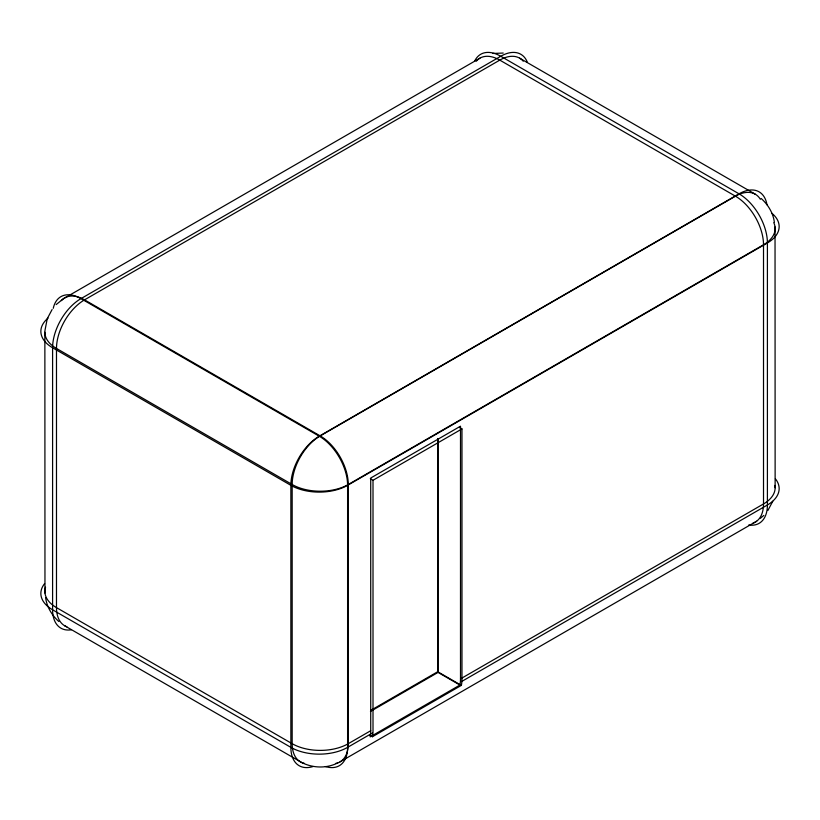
<?xml version="1.0" encoding="UTF-8"?>
<svg xmlns="http://www.w3.org/2000/svg" width="820" height="820" viewBox="0 0 820 820"><rect width="100%" height="100%" fill="white"/><g stroke="black" fill="none" stroke-linecap="round" stroke-linejoin="round"><path stroke-width="1.23" d="M44.864 332.243L44.967 593.055M775.136 487.756L775.033 226.945M772.758 501.276L767.899 510.47M52.101 309.529L47.242 318.724L45.079 329.876A39.678 22.909 0 0 0 56.488 348.449L292.166 484.507A39.678 22.909 0 0 0 348.274 484.507L763.512 244.78A39.678 22.909 0 0 0 773.783 222.65M56.18 304.568L63.345 298.787L479.946 58.148M760.437 518.25L763.82 515.431M370.312 478.726L373.008 480.284L461.967 428.921L461.967 679.308A36.162 20.879 60 0 1 461.352 685.376L372.393 736.739L369.769 735.222M370.702 710.407L437.706 671.723L461.352 685.376M370.445 711.452L438.054 672.41L459.938 685.048A39.678 22.909 60 0 0 460.502 678.888L460.502 426.195L370.722 478.029L370.722 730.722A39.678 22.909 60 0 1 370.158 736.883L459.938 685.048M370.722 730.722L348.274 743.689A39.678 22.909 60 0 1 335.575 763.471M460.502 678.888L763.512 503.952A39.678 22.909 0 0 0 774.92 485.389M372.608 732.916L347.598 747.358A40.118 23.165 60 0 1 325.366 766.505M461.568 681.553L767.407 504.987A40.118 23.165 0 0 0 775.392 478.818M340.054 761.852L756.655 521.212M337.901 762.846C326.708 768.617 313.004 768.197 301.842 762.579L64.708 625.783M492.84 53.454L503.224 53.054M519.624 58.148L755.292 194.217M459.272 427.363L461.967 428.921M761.175 198.481C768.022 204.57 773.178 213.015 774.357 222.199M58.825 621.519C51.978 615.43 46.822 606.984 45.643 597.8M438.054 438.772L438.054 672.41M437.706 438.485L437.706 671.723M373.008 480.284L373.008 730.671A36.162 20.879 60 0 1 372.393 736.739M748.742 524.984A40.118 23.165 60 0 0 767.407 504.987L767.407 242.956A40.118 23.165 0 0 0 771.897 213.292M313.096 766.505A40.118 23.165 -60 0 1 290.864 747.358L52.593 609.793A40.118 23.165 0 0 1 44.608 583.635M71.258 629.801A40.118 23.165 -60 0 1 52.593 609.793L52.593 347.762A40.118 23.165 0 0 1 48.103 318.109M527.424 62.422A40.118 23.165 -60 0 0 500.774 56.262A40.118 23.165 60 0 0 474.565 61.356M766.977 204.764A40.118 23.165 -60 0 0 739.035 193.827L500.774 56.262L80.965 298.634A40.118 23.165 60 0 0 53.269 308.32M66.861 626.787A39.678 22.909 -60 0 1 56.488 607.62A39.678 22.909 0 0 1 45.561 587.161M304.415 763.379A39.678 22.909 -60 0 1 292.166 743.689L56.488 607.62L56.488 348.449A39.678 22.909 -60 0 1 84.542 299.853L499.78 60.116A39.678 22.909 -60 0 1 523.262 61.223M752.944 523.18A39.678 22.909 60 0 0 763.512 503.952L763.512 244.78A39.678 22.909 60 0 0 735.458 196.185L499.78 60.116A39.678 22.909 60 0 0 476.297 61.223M760.376 199.311A39.678 22.909 -60 0 0 735.458 196.185L320.22 435.912A39.678 22.909 -60 0 0 292.166 484.507L292.166 743.689A39.678 22.909 0 0 0 348.274 743.689L348.274 484.507A39.678 22.909 60 0 0 320.22 435.912L84.542 299.853A39.678 22.909 60 0 0 61.367 300.612M739.035 193.827L319.226 436.199A40.118 23.165 -60 0 0 290.864 485.327L290.864 747.358A40.118 23.165 0 0 0 347.598 747.358L347.598 485.327A40.118 23.165 60 0 0 319.226 436.199L80.965 298.634A40.118 23.165 -60 0 0 52.593 347.762L290.864 485.327A40.118 23.165 0 0 0 347.598 485.327L767.407 242.956A40.118 23.165 60 0 0 739.035 193.827"/></g></svg>
